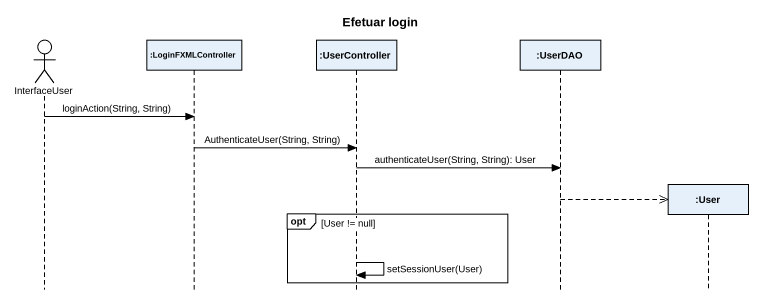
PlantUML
@startuml
title Efetuar login
hide footbox
actor InterfaceUser
participant ":LoginFXMLController" as LoginFXMLController
participant ":UserController" as UserController
participant ":UserDAO" as UserDAO
participant ":User" as User

InterfaceUser -> LoginFXMLController : loginAction(String, String)
LoginFXMLController -> UserController : AuthenticateUser(String, String)
UserController -> UserDAO : authenticateUser(String, String): User
UserDAO -->> User **
opt User != null
  UserController -> UserController : setSessionUser(User)
end
@enduml
